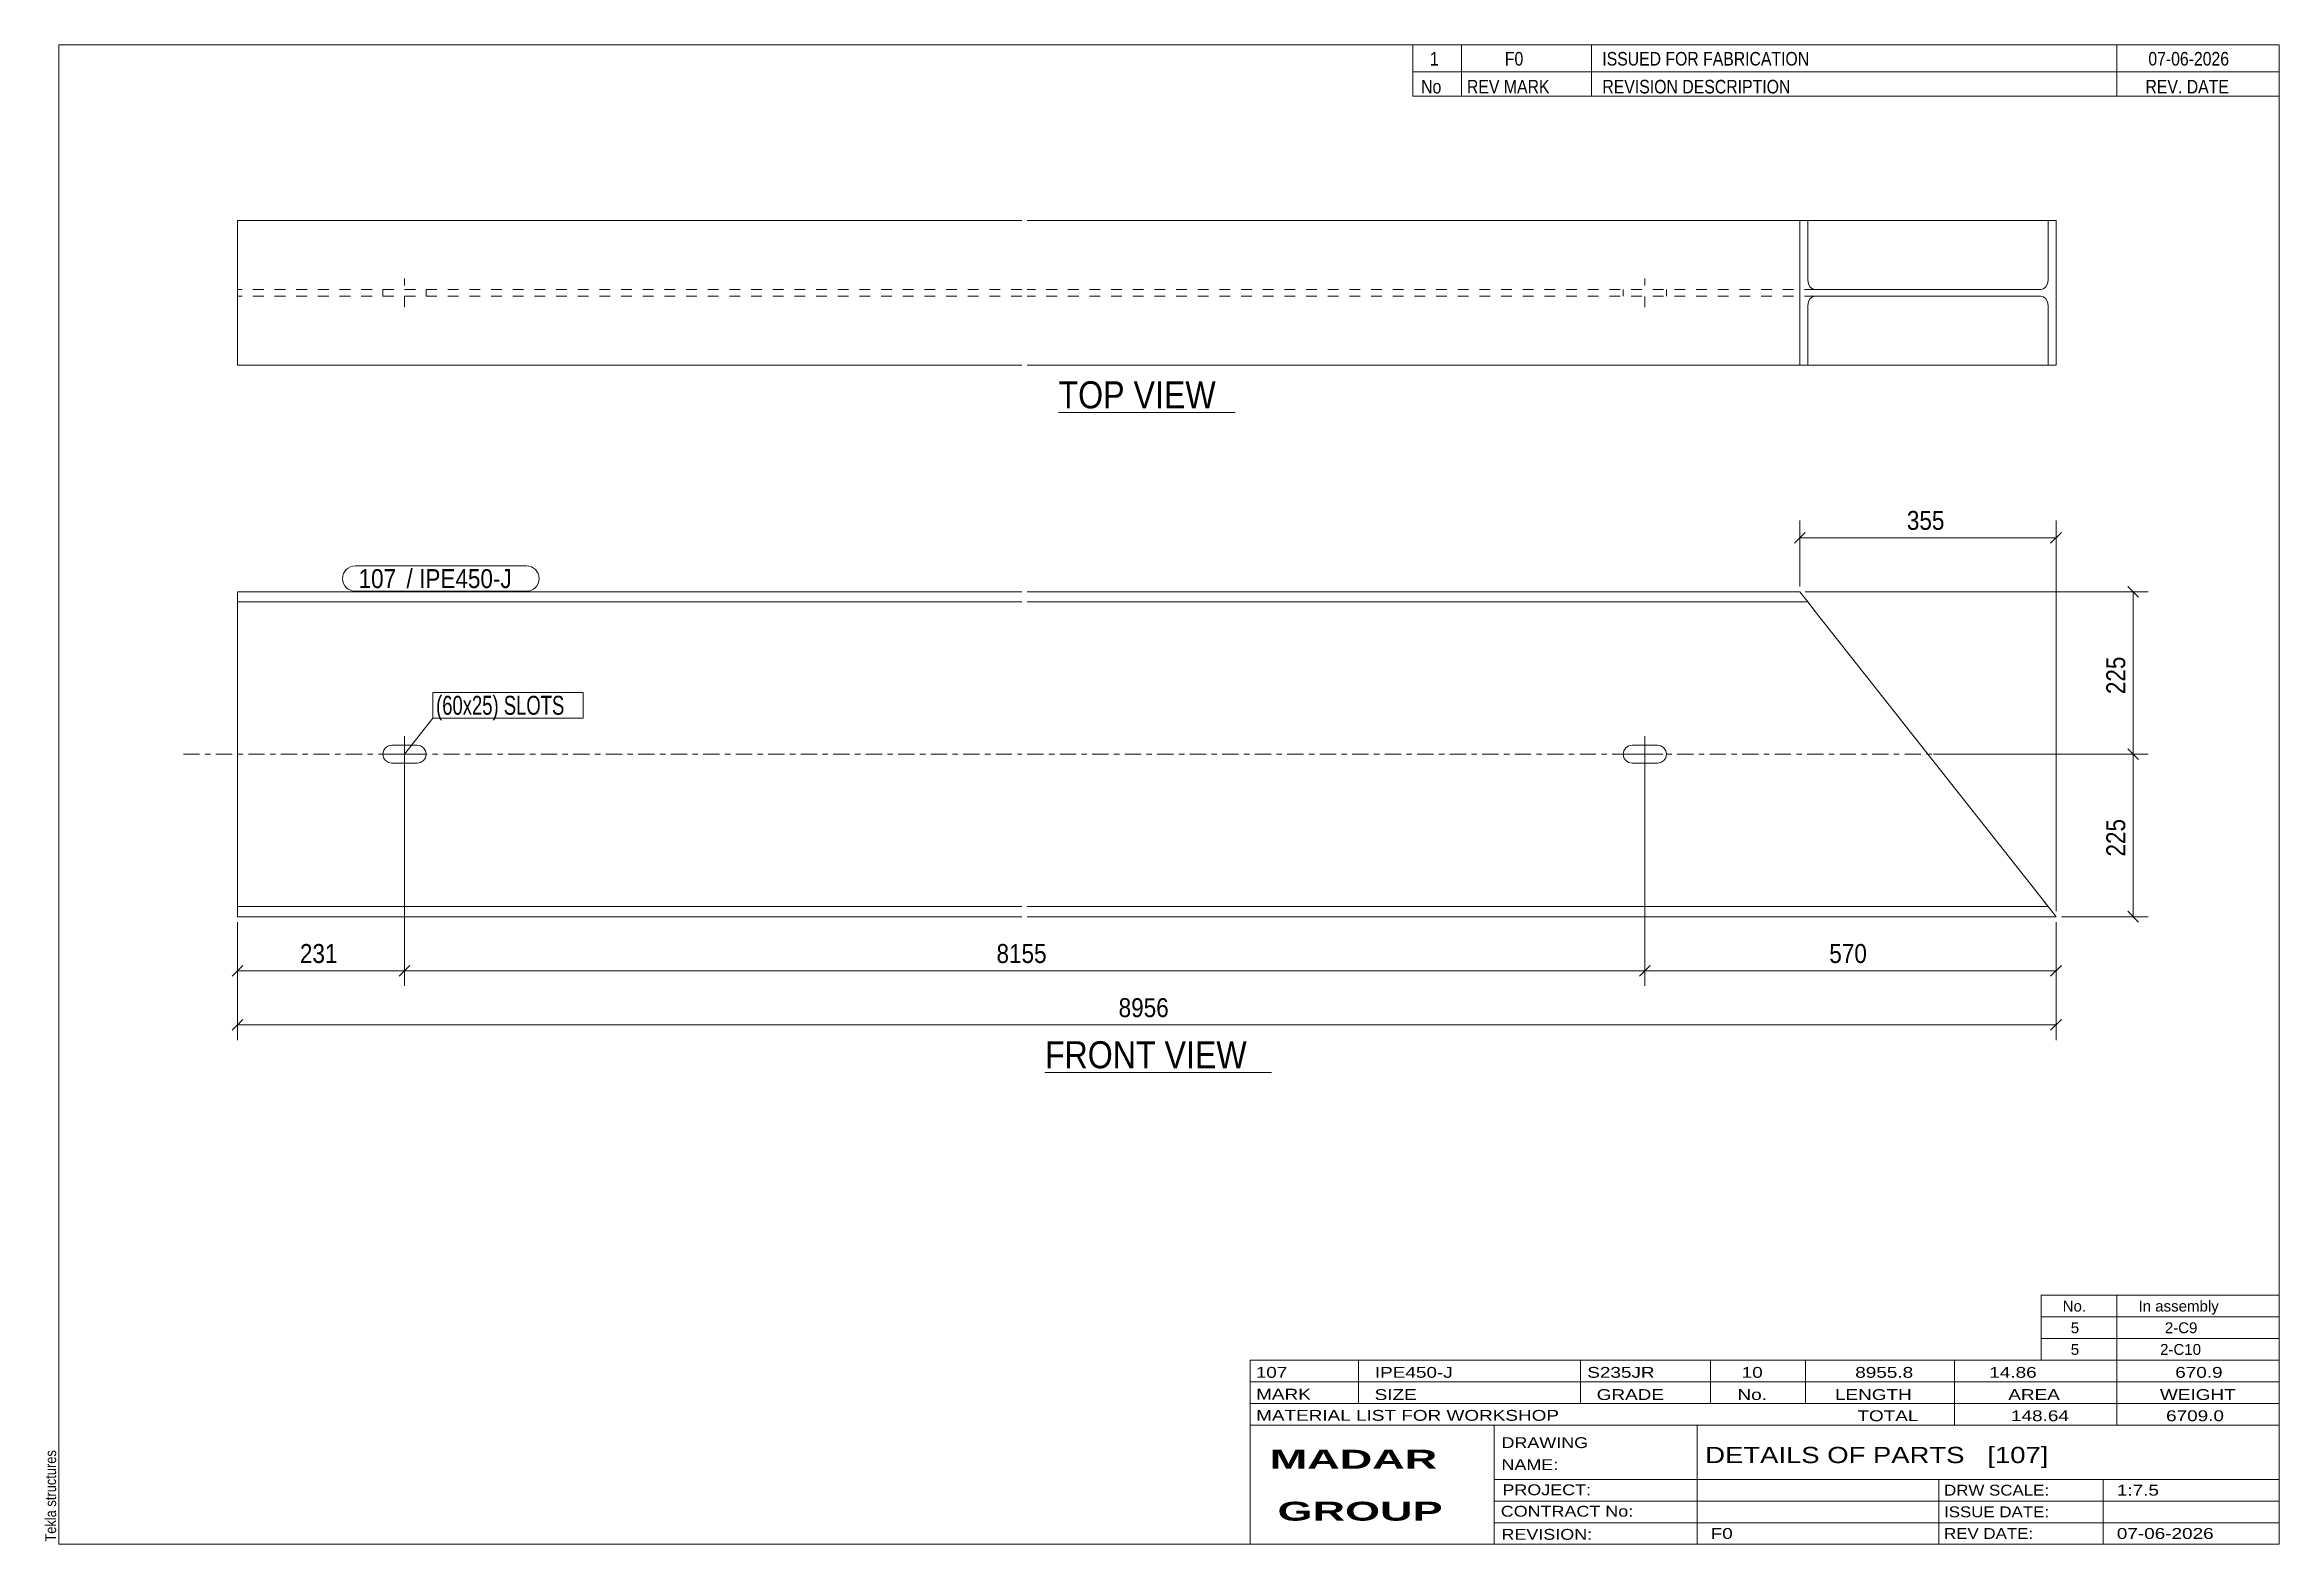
# Model space of a CAD drawing. Header units: millimetres. Extents: x 2 to 415, y 5 to 282.
import ezdxf

# ---------------------------------------------------------------- set-up
doc = ezdxf.new("R2010")
doc.units = ezdxf.units.MM
for name, pattern in [('XKITLINE00', [0]), ('XKITLINE02', [4, 2, -2]), ('XKITLINE03', [6, 3, -1, 1, -1])]:
    doc.linetypes.add(name, pattern=pattern)
for name, color, linetype, lineweight in [('Bolt', 3, 'Continuous', 0), ('BoltMark', 7, 'Continuous', 0), ('Dimensions', 7, 'Continuous', 0), ('DrawingSheet', 5, 'Continuous', 0), ('OtherObjectType', 7, 'Continuous', 0), ('Part', 2, 'Continuous', 0), ('PartMark', 7, 'Continuous', 0)]:
    doc.layers.add(name, color=color, linetype=linetype, lineweight=lineweight)
doc.styles.add('ARIAL', font='ARIAL.TTF')
doc.styles.add('ARIAL_BOLD', font='ARIALBD.TTF')
doc.styles.add('ARIAL_NARROW', font='ARIALN.TTF')

# ---------------------------------------------------------------- blocks, each defined once
blk = doc.blocks.new('*A1')
at = {"layer": 'Bolt', "color": 3, "linetype": 'XKITLINE00', "lineweight": 0}
for p, q in [((68.83, 154.27), (68.83, 147.6)), ((297.83, 154.27), (297.83, 147.6)), ((64.83, 150.93), (64.96, 151.57)), ((64.96, 150.3), (64.83, 150.93)), ((64.83, 150.93), (64.83, 150.93)), ((64.96, 151.57), (65.32, 152.11)), ((65.32, 149.75), (64.96, 150.3)), ((65.32, 152.11), (65.86, 152.47)), ((65.86, 149.39), (65.32, 149.75)), ((72.16, 150.93), (65.5, 150.93)), ((65.86, 152.47), (66.5, 152.6)), ((66.5, 149.27), (65.86, 149.39)), ((66.5, 152.6), (71.16, 152.6)), ((71.16, 149.27), (66.5, 149.27)), ((71.16, 152.6), (71.8, 152.47)), ((71.8, 149.39), (71.16, 149.27)), ((71.8, 152.47), (72.34, 152.11)), ((72.34, 149.75), (71.8, 149.39)), ((72.34, 152.11), (72.7, 151.57)), ((72.7, 150.3), (72.34, 149.75)), ((72.7, 151.57), (72.83, 150.93)), ((72.83, 150.93), (72.7, 150.3)), ((72.83, 150.93), (72.83, 150.93)), ((293.83, 150.93), (293.96, 151.57)), ((293.96, 150.3), (293.83, 150.93)), ((293.83, 150.93), (293.83, 150.93)), ((293.96, 151.57), (294.32, 152.11)), ((294.32, 149.75), (293.96, 150.3)), ((294.32, 152.11), (294.86, 152.47)), ((294.86, 149.39), (294.32, 149.75)), ((301.16, 150.93), (294.5, 150.93)), ((294.86, 152.47), (295.5, 152.6)), ((295.5, 149.27), (294.86, 149.39)), ((295.5, 152.6), (300.16, 152.6)), ((300.16, 149.27), (295.5, 149.27)), ((300.16, 152.6), (300.8, 152.47)), ((300.8, 149.39), (300.16, 149.27)), ((300.8, 152.47), (301.34, 152.11)), ((301.34, 149.75), (300.8, 149.39)), ((301.34, 152.11), (301.7, 151.57)), ((301.7, 150.3), (301.34, 149.75)), ((301.7, 151.57), (301.83, 150.93)), ((301.83, 150.93), (301.7, 150.3)), ((301.83, 150.93), (301.83, 150.93))]:
    blk.add_line(p, q, dxfattribs=at)
blk = doc.blocks.new('*A2')
at = {"layer": 'Part', "color": 2, "linetype": 'XKITLINE00', "lineweight": 0}
for p, q in [((38, 180.93), (38, 123.87)), ((182.83, 180.93), (38, 180.93)), ((182.83, 179.07), (38, 179.07)), ((326.47, 180.93), (183.83, 180.93)), ((327.94, 179.07), (183.83, 179.07)), ((327.94, 179.07), (326.47, 180.93)), ((329.31, 177.33), (327.94, 179.07)), ((370.94, 124.53), (329.31, 177.33)), ((38, 123.87), (38, 120.93)), ((370.94, 124.53), (372.3, 122.8)), ((182.83, 122.8), (38, 122.8)), ((182.83, 120.93), (38, 120.93)), ((372.3, 122.8), (183.83, 122.8)), ((373.77, 120.93), (183.83, 120.93)), ((373.77, 120.93), (372.3, 122.8))]:
    blk.add_line(p, q, dxfattribs=at)
at = {"layer": 'Part', "color": 7, "linetype": 'XKITLINE02', "lineweight": 0}
for p, q in [((328.79, 178), (328.05, 178.93)), ((329.31, 177.33), (328.79, 178)), ((372.3, 122.8), (371.46, 123.87))]:
    blk.add_line(p, q, dxfattribs=at)
at = {"layer": 'Part', "color": 7, "linetype": 'XKITLINE03', "lineweight": 0}
for p, q in [((28, 150.93), (182.83, 150.93)), ((183.83, 150.93), (360.12, 150.93))]:
    blk.add_line(p, q, dxfattribs=at)
blk = doc.blocks.new('*A3')
at = {"layer": 'Bolt', "color": 3, "linetype": 'XKITLINE02', "lineweight": 0}
for p, q in [((64.83, 236.77), (64.83, 235.57)), ((68.83, 233.5), (68.83, 238.83)), ((72.83, 236.77), (72.83, 235.57)), ((293.83, 236.77), (293.83, 235.57)), ((297.83, 233.5), (297.83, 238.83)), ((301.83, 236.77), (301.83, 235.57))]:
    blk.add_line(p, q, dxfattribs=at)
blk = doc.blocks.new('*A4')
at = {"layer": 'Part', "color": 2, "linetype": 'XKITLINE00', "lineweight": 0}
for p, q in [((38, 222.83), (38, 249.5)), ((38, 249.5), (182.83, 249.5)), ((183.83, 249.5), (373.77, 249.5)), ((326.47, 222.83), (326.47, 249.5)), ((327.94, 238.5), (327.94, 249.5)), ((372.3, 249.5), (372.3, 238.5)), ((373.77, 249.5), (373.77, 222.83)), ((328.05, 237.84), (327.94, 238.5)), ((328.34, 237.27), (328.05, 237.84)), ((328.79, 236.9), (328.34, 237.27)), ((328.34, 235.06), (328.79, 235.43)), ((329.31, 236.77), (328.79, 236.9)), ((328.79, 235.43), (329.31, 235.57)), ((370.94, 236.77), (329.31, 236.77)), ((370.94, 235.57), (329.31, 235.57)), ((371.46, 236.9), (370.94, 236.77)), ((370.94, 235.57), (371.46, 235.43)), ((371.9, 237.27), (371.46, 236.9)), ((371.46, 235.43), (371.9, 235.06)), ((372.2, 237.84), (371.9, 237.27)), ((372.3, 238.5), (372.2, 237.84)), ((327.94, 233.83), (328.05, 234.5)), ((327.94, 222.83), (327.94, 233.83)), ((328.05, 234.5), (328.34, 235.06)), ((371.9, 235.06), (372.2, 234.5)), ((372.2, 234.5), (372.3, 233.83)), ((372.3, 222.83), (372.3, 233.83)), ((182.83, 222.83), (38, 222.83)), ((373.77, 222.83), (183.83, 222.83))]:
    blk.add_line(p, q, dxfattribs=at)
at = {"layer": 'Part', "color": 7, "linetype": 'XKITLINE02', "lineweight": 0}
for p, q in [((182.83, 236.77), (38, 236.77)), ((182.83, 235.57), (38, 235.57)), ((329.31, 236.77), (183.83, 236.77)), ((329.31, 235.57), (183.83, 235.57))]:
    blk.add_line(p, q, dxfattribs=at)
blk = doc.blocks.new('*A5')
at = {"layer": 'DrawingSheet', "color": 5, "linetype": 'XKITLINE00', "lineweight": 0}
for p, q in [((415, 282), (5, 282)), ((5, 282), (5, 5)), ((415, 5), (415, 282)), ((5, 5), (415, 5))]:
    blk.add_line(p, q, dxfattribs=at)
at = {"layer": 'DrawingSheet', "color": 5, "style": 'ARIAL', "width": 0.85}
blk.add_text('Tekla structures', height=2, rotation=90, dxfattribs=at).set_placement((4.5, 5.5))
blk = doc.blocks.new('*A6')
at = {"layer": 'OtherObjectType', "color": 7, "linetype": 'XKITLINE00', "lineweight": 0}
for p, q in [((371, 51), (415, 51)), ((371, 47), (371, 51)), ((385, 47), (385, 51)), ((415, 47), (415, 51)), ((371, 47), (415, 47)), ((371, 43), (371, 47)), ((385, 43), (385, 47)), ((415, 43), (415, 47)), ((371, 43), (415, 43)), ((371, 39), (371, 43)), ((385, 39), (385, 43)), ((415, 39), (415, 43)), ((371, 39), (415, 39))]:
    blk.add_line(p, q, dxfattribs=at)
at = {"layer": 'OtherObjectType', "color": 7, "style": 'ARIAL_NARROW', "width": 1.211571}
for s, p in [('No.', (375, 48)), ('In assembly', (389, 48)), ('5', (376.5, 44)), ('2-C9', (393.86, 44)), ('5', (376.5, 40)), ('2-C10', (392.99, 40))]:
    blk.add_text(s, height=2, dxfattribs=at).set_placement(p)
blk = doc.blocks.new('*A7')
at = {"layer": 'OtherObjectType', "color": 7, "linetype": 'XKITLINE00', "lineweight": 0}
for p, q in [((255, 282), (415, 282)), ((415, 282), (255, 282)), ((255, 282), (255, 277)), ((264, 282), (264, 277)), ((288, 282), (288, 277)), ((385, 282), (385, 277)), ((415, 282), (415, 277)), ((255, 277), (415, 277)), ((255, 277), (255, 272.5)), ((255, 277), (415, 277)), ((264, 277), (264, 272.5)), ((288, 277), (288, 272.5)), ((385, 277), (385, 272.5)), ((415, 277), (415, 272.5)), ((415, 272.5), (255, 272.5))]:
    blk.add_line(p, q, dxfattribs=at)
at = {"layer": 'OtherObjectType', "color": 7, "style": 'ARIAL_NARROW'}
for s, width, p in [('1', 1.017001, (258.16, 278.15)), ('F0', 1.017001, (272, 278.15)), ('ISSUED FOR FABRICATION', 1.017001, (290, 278.15)), ('07-06-2026', 1.017001, (390.82, 278.15)), ('No', 1.02, (256.54, 273)), ('REV MARK', 1.02, (265, 273)), ('REVISION DESCRIPTION', 1.02, (290, 273)), ('REV. DATE', 1.02, (390.28, 273))]:
    blk.add_text(s, height=2.5, dxfattribs=dict(at, width=width)).set_placement(p)
blk = doc.blocks.new('*A8')
at = {"layer": 'OtherObjectType', "color": 7, "linetype": 'XKITLINE00', "lineweight": 0}
for p, q in [((225, 39), (415, 39)), ((225, 39), (225, 35)), ((225, 39), (415, 39)), ((245, 35), (245, 39)), ((286, 35), (286, 39)), ((310, 35), (310, 39)), ((327.5, 35), (327.5, 39)), ((355, 35), (355, 39)), ((385, 35), (385, 39)), ((415, 35), (415, 39)), ((225, 35), (415, 35)), ((225, 35), (225, 5)), ((225, 35), (415, 35)), ((245, 31), (245, 35)), ((286, 31), (286, 35)), ((310, 31), (310, 35)), ((327.5, 31), (327.5, 35)), ((355, 31), (355, 35)), ((385, 31), (385, 35)), ((415, 31), (415, 35)), ((225, 31), (415, 31)), ((355, 27), (355, 31)), ((385, 27), (385, 31)), ((415, 27), (415, 31)), ((225, 27), (415, 27)), ((270, 21), (270, 27)), ((307.5, 17), (307.5, 27)), ((415, 21), (415, 27)), ((270, 21), (270, 5)), ((415, 17), (415, 21)), ((270, 17), (415, 17)), ((307.5, 5), (307.5, 17)), ((352.16, 13), (352.16, 17)), ((382.5, 5), (382.5, 17)), ((415, 13), (415, 17)), ((270, 13), (415, 13)), ((352.16, 5), (352.16, 13)), ((415, 9), (415, 13)), ((270, 9), (415, 9)), ((415, 5), (415, 9)), ((225, 5), (415, 5)), ((262.5, 5), (415, 5))]:
    blk.add_line(p, q, dxfattribs=at)
at = {"layer": 'OtherObjectType', "color": 7, "style": 'ARIAL_NARROW'}
for s, height, width, p in [('107', 2, 1.525501, (226.01, 35.76)), ('IPE450-J', 2, 1.525501, (248, 35.76)), ('S235JR', 2, 1.525501, (287.22, 35.76)), ('10', 2, 1.525501, (315.73, 35.76)), ('8955.8', 2, 1.525501, (336.7, 35.76)), ('14.86', 2, 1.525501, (361.45, 35.76)), ('670.9', 2, 1.525501, (395.78, 35.76)), ('MARK', 2, 1.525501, (226.08, 31.73)), ('SIZE', 2, 1.525501, (247.96, 31.66)), ('GRADE', 2, 1.525501, (288.96, 31.66)), ('No.', 2, 1.525501, (314.96, 31.66)), ('LENGTH', 2, 1.525501, (332.96, 31.66)), ('AREA', 2, 1.525501, (364.96, 31.66)), ('WEIGHT', 2, 1.525501, (392.96, 31.66)), ('MATERIAL LIST FOR WORKSHOP', 2, 1.525501, (226.08, 27.82)), ('TOTAL', 2, 1.525501, (337.1, 27.75)), ('148.64', 2, 1.525501, (365.46, 27.75)), ('6709.0', 2, 1.525501, (394.09, 27.75)), ('DRAWING', 2, 1.445, (271.38, 22.78)), ('NAME:', 2, 1.445, (271.38, 18.72)), ('DETAILS OF PARTS   [107]', 3, 1.474651, (309, 20)), ('PROJECT:', 2, 1.445, (271.55, 14.07)), ('DRW SCALE:', 2, 1.36, (353.1, 14)), ('1:7.5', 2, 1.525501, (385, 14)), ('CONTRACT No:', 2, 1.445, (271.25, 10.11)), ('ISSUE DATE:', 2, 1.36, (353.1, 10)), ('REVISION:', 2, 1.445, (271.38, 5.84)), ('F0', 2, 1.525501, (310, 6)), ('REV DATE:', 2, 1.36, (353.1, 6)), ('07-06-2026', 2, 1.525501, (385, 6))]:
    blk.add_text(s, height=height, dxfattribs=dict(at, width=width)).set_placement(p)
at = {"layer": 'OtherObjectType', "color": 1, "style": 'ARIAL_BOLD', "width": 1.7}
for s, p in [('MADAR ', (228.58, 18.97)), ('GROUP', (230.03, 9.37))]:
    blk.add_text(s, height=3.5, dxfattribs=at).set_placement(p)
blk = doc.blocks.new('*A9')
at = {"layer": 'Dimensions', "color": 7, "linetype": 'XKITLINE00', "lineweight": 0}
for p, q in [((351.12, 150.93), (390.8, 150.93)), ((387.01, 151.92), (388.99, 149.94)), ((388, 120.93), (388, 150.93)), ((374.77, 120.93), (390.8, 120.93)), ((387.01, 121.92), (388.99, 119.94))]:
    blk.add_line(p, q, dxfattribs=at)
at = {"layer": 'Dimensions', "color": 3}
for p in [(388, 150.93), (388, 120.93)]:
    blk.add_point(p, dxfattribs=at)
at = {"layer": 'Dimensions', "color": 3, "style": 'ARIAL', "width": 0.85}
blk.add_text('225', height=3.5, rotation=90.0002, dxfattribs=at).set_placement((386.55, 132.04))
blk = doc.blocks.new('*A10')
at = {"layer": 'Dimensions', "color": 7, "linetype": 'XKITLINE00', "lineweight": 0}
for p, q in [((387.01, 181.92), (388.99, 179.94)), ((327.47, 180.93), (390.8, 180.93)), ((388, 150.93), (388, 180.93)), ((351.12, 150.93), (390.8, 150.93)), ((387.01, 151.92), (388.99, 149.94))]:
    blk.add_line(p, q, dxfattribs=at)
at = {"layer": 'Dimensions', "color": 3}
for p in [(388, 180.93), (388, 150.93)]:
    blk.add_point(p, dxfattribs=at)
at = {"layer": 'Dimensions', "color": 3, "style": 'ARIAL', "width": 0.85}
blk.add_text('225', height=3.5, rotation=90.0002, dxfattribs=at).set_placement((386.55, 162.04))
blk = doc.blocks.new('*A11')
at = {"layer": 'Dimensions', "color": 7, "linetype": 'XKITLINE00', "lineweight": 0}
for p, q in [((38, 119.93), (38, 98.13)), ((373.77, 119.93), (373.77, 98.13)), ((38.99, 101.92), (37.01, 99.94)), ((38, 100.93), (373.77, 100.93)), ((374.76, 101.92), (372.78, 99.94))]:
    blk.add_line(p, q, dxfattribs=at)
at = {"layer": 'Dimensions', "color": 3}
for p in [(38, 100.93), (373.77, 100.93)]:
    blk.add_point(p, dxfattribs=at)
at = {"layer": 'Dimensions', "color": 3, "style": 'ARIAL', "width": 0.85}
blk.add_text('8956', height=3.5, dxfattribs=at).set_placement((200.69, 102.38))
blk = doc.blocks.new('*A12')
at = {"layer": 'Dimensions', "color": 7, "linetype": 'XKITLINE00', "lineweight": 0}
for p, q in [((326.47, 181.93), (326.47, 194.13)), ((373.77, 121.93), (373.77, 194.13)), ((327.46, 191.92), (325.48, 189.94)), ((326.47, 190.93), (373.77, 190.93)), ((374.76, 191.92), (372.78, 189.94))]:
    blk.add_line(p, q, dxfattribs=at)
at = {"layer": 'Dimensions', "color": 3}
for p in [(326.47, 190.93), (373.77, 190.93)]:
    blk.add_point(p, dxfattribs=at)
at = {"layer": 'Dimensions', "color": 3, "style": 'ARIAL', "width": 0.85}
blk.add_text('355', height=3.5, dxfattribs=at).set_placement((346.23, 192.38))
blk = doc.blocks.new('*A13')
at = {"layer": 'Dimensions', "color": 7, "linetype": 'XKITLINE00', "lineweight": 0}
for p, q in [((68.83, 149.93), (68.83, 108.13)), ((38, 119.93), (38, 108.13)), ((38.99, 111.92), (37.01, 109.94)), ((69.82, 111.92), (67.84, 109.94)), ((38, 110.93), (68.83, 110.93))]:
    blk.add_line(p, q, dxfattribs=at)
at = {"layer": 'Dimensions', "color": 3}
for p in [(38, 110.93), (68.83, 110.93)]:
    blk.add_point(p, dxfattribs=at)
at = {"layer": 'Dimensions', "color": 3, "style": 'ARIAL', "width": 0.85}
blk.add_text('231', height=3.5, dxfattribs=at).set_placement((49.52, 112.38))
blk = doc.blocks.new('*A14')
at = {"layer": 'Dimensions', "color": 7, "linetype": 'XKITLINE00', "lineweight": 0}
for p, q in [((68.83, 149.93), (68.83, 108.13)), ((297.83, 149.93), (297.83, 108.13)), ((69.82, 111.92), (67.84, 109.94)), ((298.82, 111.92), (296.84, 109.94)), ((68.83, 110.93), (297.83, 110.93))]:
    blk.add_line(p, q, dxfattribs=at)
at = {"layer": 'Dimensions', "color": 3}
for p in [(68.83, 110.93), (297.83, 110.93)]:
    blk.add_point(p, dxfattribs=at)
at = {"layer": 'Dimensions', "color": 3, "style": 'ARIAL', "width": 0.85}
blk.add_text('8155', height=3.5, dxfattribs=at).set_placement((178.14, 112.38))
blk = doc.blocks.new('*A15')
at = {"layer": 'Dimensions', "color": 7, "linetype": 'XKITLINE00', "lineweight": 0}
for p, q in [((297.83, 149.93), (297.83, 108.13)), ((373.77, 119.93), (373.77, 108.13)), ((298.82, 111.92), (296.84, 109.94)), ((374.76, 111.92), (372.78, 109.94)), ((297.83, 110.93), (373.77, 110.93))]:
    blk.add_line(p, q, dxfattribs=at)
at = {"layer": 'Dimensions', "color": 3}
for p in [(297.83, 110.93), (373.77, 110.93)]:
    blk.add_point(p, dxfattribs=at)
at = {"layer": 'Dimensions', "color": 3, "style": 'ARIAL', "width": 0.85}
blk.add_text('570', height=3.5, dxfattribs=at).set_placement((331.91, 112.38))
blk = doc.blocks.new('*A16')
at = {"layer": 'BoltMark', "color": 7, "linetype": 'XKITLINE00', "lineweight": 0}
for p, q in [((74.06, 162.33), (101.84, 162.33)), ((74.06, 157.63), (74.06, 162.33)), ((101.84, 157.63), (101.84, 162.33)), ((68.83, 150.93), (74.06, 157.63)), ((74.06, 157.63), (101.84, 157.63))]:
    blk.add_line(p, q, dxfattribs=at)
at = {"layer": 'BoltMark', "color": 3, "style": 'ARIAL_NARROW', "width": 0.85}
blk.add_text('(60x25) SLOTS', height=3.5, dxfattribs=at).set_placement((74.66, 158.23))
blk = doc.blocks.new('*A17')
at = {"layer": 'PartMark', "color": 7, "linetype": 'XKITLINE00', "lineweight": 0}
for p, q in [((59.75, 185.73), (91.34, 185.73)), ((59.75, 181.03), (91.34, 181.03))]:
    blk.add_line(p, q, dxfattribs=at)
for centre, start, end in [((59.75, 183.38), 90, 270), ((91.34, 183.38), 270, 90)]:
    blk.add_arc(centre, 2.35, start, end, dxfattribs=at)
at = {"layer": 'PartMark', "color": 1, "style": 'ARIAL', "width": 0.85}
blk.add_text('107', height=3.5, dxfattribs=at).set_placement((60.35, 181.63))
at = {"layer": 'PartMark', "color": 3, "style": 'ARIAL', "width": 0.85}
for s, p in [('/', (69.19, 181.63)), ('IPE450-J', (71.53, 181.63))]:
    blk.add_text(s, height=3.5, dxfattribs=at).set_placement(p)
blk = doc.blocks.new('*A18')
at = {"layer": 'OtherObjectType', "color": 7, "linetype": 'XKITLINE00', "lineweight": 0}
blk.add_line((187.07, 92.18), (228.93, 92.18), dxfattribs=at)
at = {"layer": 'OtherObjectType', "color": 3, "style": 'ARIAL', "width": 0.85}
blk.add_text('FRONT VIEW', height=5, dxfattribs=at).set_placement((187.07, 92.93))
blk = doc.blocks.new('*A19')
at = {"layer": 'OtherObjectType', "color": 7, "linetype": 'XKITLINE00', "lineweight": 0}
blk.add_line((189.59, 214.08), (222.19, 214.08), dxfattribs=at)
at = {"layer": 'OtherObjectType', "color": 3, "style": 'ARIAL', "width": 0.85}
blk.add_text('TOP VIEW', height=5, dxfattribs=at).set_placement((189.59, 214.83))

msp = doc.modelspace()

# ---------------------------------------------------------------- block references
at = {"lineweight": 0}
for name in ['*A5', '*A7', '*A4', '*A3', '*A19', '*A12', '*A17', '*A10', '*A2', '*A16', '*A1', '*A13', '*A14', '*A15', '*A9', '*A11', '*A18', '*A6', '*A8']:
    msp.add_blockref(name, (0, 0), dxfattribs=at)

doc.saveas('drawing.dxf')
